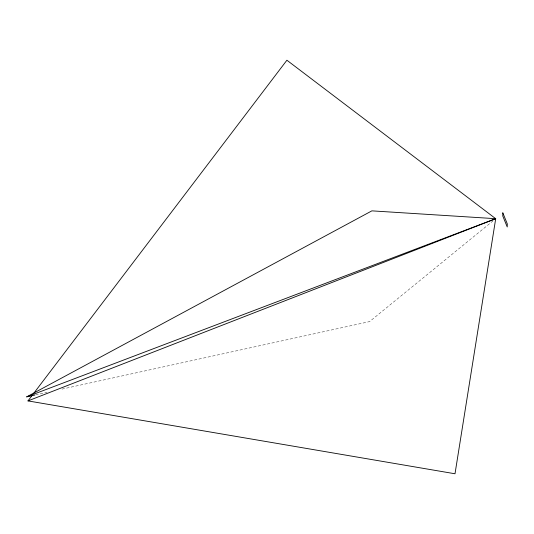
<?xml version="1.0" encoding="UTF-8"?>
<svg xmlns="http://www.w3.org/2000/svg" width="534" height="534" viewBox="0 0 534 534"><rect width="100%" height="100%" fill="white"/><g stroke="black" fill="none" stroke-linecap="round" stroke-linejoin="round"><path stroke-width="0.4" stroke-dasharray="2.67 2" d="M493.129 220.796L369.555 321.622L60.903 389.353M35.658 394.893L47.059 392.39"/><path stroke-width="0.8" d="M33.529 393.598L286.905 60.229L495.706 218.693L455.008 473.771L27.975 400.901L32.013 395.587M34.843 395.073L26.7 396.862L371.878 210.857L495.706 218.693L27.975 400.901M26.7 396.862L495.706 218.693M502.828 212.886L502.768 215.996L507.233 226.99L507.3 223.886L502.828 212.886"/></g></svg>
